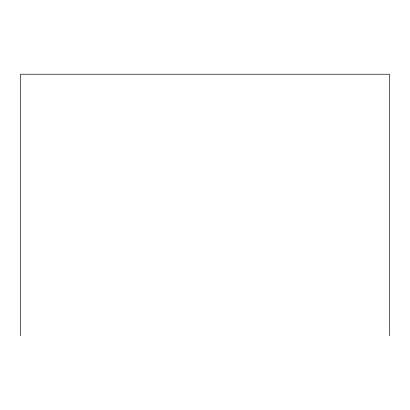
<?xml version="1.0" encoding="UTF-8"?>
<svg xmlns="http://www.w3.org/2000/svg" width="410" height="410" viewBox="0 0 410 410"><rect width="100%" height="100%" fill="white"/><g stroke="black" fill="none" stroke-linecap="round" stroke-linejoin="round"><path stroke-width="0.61" d="M389.5 335.775L389.5 74.225L20.5 74.225L20.5 335.775"/></g></svg>
